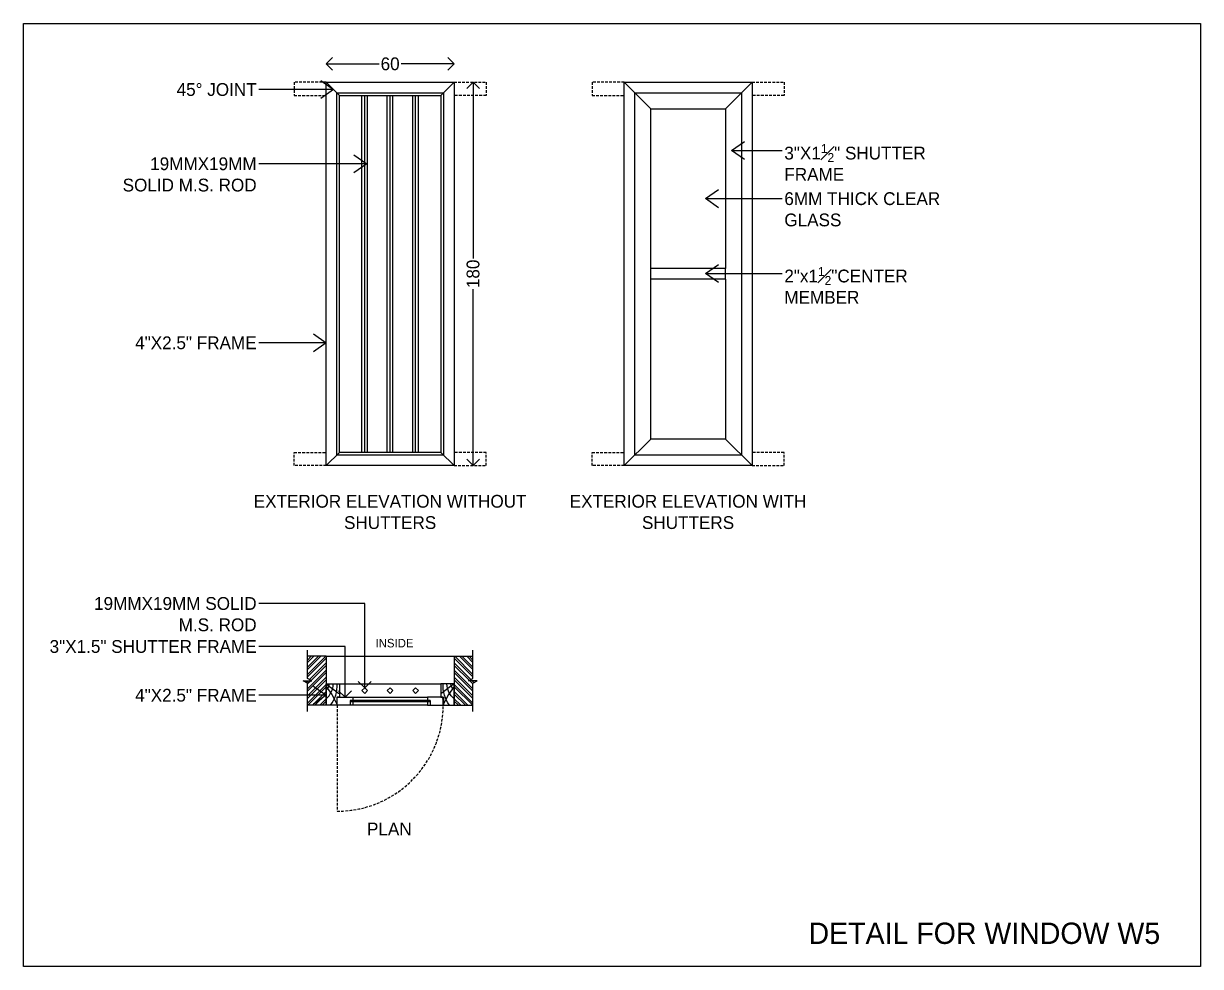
# Model space of a CAD drawing. Header units: metres. Extents: x -16 to 65907, y -5261 to 15511.
# Drawn here: x 34282 to 34834, y 9332 to 9775 of the extents above; entities that cross this region are included whole.
import ezdxf

# ---------------------------------------------------------------- set-up
doc = ezdxf.new("R2010")
doc.units = ezdxf.units.M
doc.header["$PDMODE"] = 67
doc.header["$PDSIZE"] = -5
doc.linetypes.add('DASHED', pattern=[19.049999999999997, 12.7, -6.35])
doc.layers.get('0').update_dxf_attribs({"color": 6})
for name, color, linetype in [('BC-DIMENSION', 8, 'Continuous'), ('BC-GREYCOLOR', 8, 'Continuous'), ('BC-HATCH', 8, 'Continuous'), ('BC-JOINERY', 93, 'Continuous'), ('BC-TEXT', 7, 'Continuous'), ('BC-WHITECOLOR', 7, 'Continuous')]:
    doc.layers.add(name, color=color, linetype=linetype)
doc.styles.add('BC-1IN10-2', font='FreeSans.ttf', dxfattribs={"height": 4})
doc.styles.add('BC-1IN10-3', font='FreeSans.ttf', dxfattribs={"height": 6})
doc.styles.add('BC-1IN50-1', font='FreeSans.ttf', dxfattribs={"height": 10})
doc.dimstyles.new('BC-1IN10-3', dxfattribs={"dimtxt": 6, "dimasz": 6, "dimexe": 0.18, "dimexo": 0.0625, "dimgap": 1, "dimtad": 0, "dimtoh": 1, "dimzin": 12, "dimdsep": 46, "dimtxsty": 'BC-1IN10-3', "dimblk": 'OPEN90', "dimcen": 0.09, "dimse1": 1, "dimse2": 1, "dimclrd": 256, "dimclre": 256, "dimclrt": 7, "dimadec": 0, "dimazin": 0, "dimtfac": 1, "dimtdec": 1, "dimtofl": 0, "dimtmove": 1, "dimatfit": 3, "dimldrblk": 'OPEN90', "dimfxl": 1, "dimtolj": 1, "dimtzin": 0, "dimlwd": -3, "dimarcsym": 0})
doc.dimstyles.new('BC-1IN50-1', dxfattribs={"dimtxt": 10, "dimasz": 10, "dimexe": 0.18, "dimexo": 0.0625, "dimgap": 1, "dimtad": 0, "dimdec": 1, "dimzin": 12, "dimdsep": 46, "dimtxsty": 'BC-1IN50-1', "dimblk": 'OPEN90', "dimcen": 0.09, "dimse1": 1, "dimse2": 1, "dimclrd": 8, "dimclre": 256, "dimclrt": 7, "dimadec": 0, "dimazin": 0, "dimtfac": 1, "dimtdec": 0, "dimtofl": 0, "dimtmove": 1, "dimatfit": 3, "dimfxl": 1, "dimtolj": 1, "dimtzin": 0, "dimlwd": -3, "dimarcsym": 0})

# ---------------------------------------------------------------- blocks, each defined once
blk = doc.blocks.new('BC-JN-FRAME-SIDE')
at = {"layer": 'BC-HATCH'}
for points in [[(0, -3.869422019608464), (-1.059480816205905, -2.289832439077145), (-2.662863268902584, -0.06291236589277105), (-4.236553453949455, 2.965698933638123), (-5, 4.53750064608721)], [(-0.009745613133418374, -5), (-1.623633901413996, -3.74475355355753), (-4.38501479216211, -1.844448424440998), (-5.780551371361071, -0.7458345216691669), (-6.25, -0.6604802255533286)]]:
    blk.add_lwpolyline(points, dxfattribs=at)
for centre, radius, start, end in [((10.74891818470496, -4.398558543003674), 15.93041491976079, 143.8447123978933, 182.1636755238791), ((5.97501315784757, -5.203664711301826), 9.312683969915357, 129.9111920759715, 178.7468640817607), ((2.647475653735455, -5.732592206475601), 4.29762062523463, 128.0270103061608, 170.1851666807064)]:
    blk.add_arc(centre, radius, start, end, dxfattribs=at)
at = {"layer": 'BC-JOINERY'}
for p, q in [((-6.25, -5), (-6.25, 1.25)), ((-6.25, 1.25), (-5, 1.25)), ((-5, 1.25), (-5, 5)), ((-5, 5), (0, 5)), ((0, 5), (0, -5)), ((0, -5), (-6.25, -5))]:
    blk.add_line(p, q, dxfattribs=at)
blk = doc.blocks.new('_OPEN90')
at = {"color": 0, "linetype": 'ByBlock'}
for p, q in [((0, 0), (-1, 0)), ((-0.5, 0.5), (0, 0)), ((0, 0), (-0.5, -0.5))]:
    blk.add_line(p, q, dxfattribs=at)
blk = doc.blocks.new('*D823')
at = {"layer": 'BC-DIMENSION', "lineweight": -3}
for p, q in [((34430.39472405883, 9755.613300492032), (34449.19719319463, 9755.613300492032)), ((34478.39472405883, 9755.613300492032), (34459.59225492303, 9755.613300492032))]:
    blk.add_line(p, q, dxfattribs=at)
at = {"layer": 'Defpoints', "color": 0}
for p in [(34484.39472405883, 9755.613300492032), (34424.39472405883, 9747.084167148723), (34484.39472405883, 9747.084167148723)]:
    blk.add_point(p, dxfattribs=at)
at = {"layer": 'BC-DIMENSION', "lineweight": -3, "xscale": 6, "yscale": 6, "zscale": 6, "rotation": 180}
blk.add_blockref('_OPEN90', (34424.39472405883, 9755.613300492032), dxfattribs=at)
at = {"layer": 'BC-DIMENSION', "lineweight": -3, "xscale": 6, "yscale": 6, "zscale": 6}
blk.add_blockref('_OPEN90', (34484.39472405883, 9755.613300492032), dxfattribs=at)
at = {"layer": 'BC-DIMENSION', "color": 7, "insert": (34454.39472405883, 9755.613300492032), "char_height": 6, "attachment_point": 5, "style": 'BC-1IN10-3'}
blk.add_mtext('\\A1;60', dxfattribs=at)
blk = doc.blocks.new('*D824')
at = {"layer": 'BC-DIMENSION', "lineweight": -3}
for p, q in [((34493.30594176125, 9741.084167148723), (34493.30594176125, 9664.32696550263)), ((34493.30594176125, 9573.084167148723), (34493.30594176125, 9649.841368794812))]:
    blk.add_line(p, q, dxfattribs=at)
at = {"layer": 'Defpoints', "color": 0}
for p in [(34484.39472405883, 9747.084167148723), (34484.39472405883, 9567.084167148723), (34493.30594176125, 9567.084167148723)]:
    blk.add_point(p, dxfattribs=at)
at = {"layer": 'BC-DIMENSION', "lineweight": -3, "xscale": 6, "yscale": 6, "zscale": 6}
for p, rotation in [((34493.30594176125, 9747.084167148723), 90), ((34493.30594176125, 9567.084167148723), 270)]:
    blk.add_blockref('_OPEN90', p, dxfattribs=dict(at, rotation=rotation))
at = {"layer": 'BC-DIMENSION', "color": 7, "insert": (34493.30594176125, 9657.084167148723), "char_height": 6, "attachment_point": 5, "rotation": 90, "style": 'BC-1IN10-3'}
blk.add_mtext('\\A1;180', dxfattribs=at)

msp = doc.modelspace()

# ---------------------------------------------------------------- hatches: boundary and pattern name
at = {"layer": 'BC-HATCH'}
h = msp.add_hatch(dxfattribs=at)
h.set_pattern_fill('ANSI32', color=256, scale=0.25, style=0)
h.set_pattern_definition([(45, (2524.684609986627, 43.39555726329309), (-1.683798022700466, 1.683798022700467), []), (45, (2525.807142486627, 43.39555726329309), (-1.683798022700466, 1.683798022700467), [])])
h.paths.add_polyline_path([(34424.3849784457, 9454.643352338986), (34424.3849784457, 9477.643352338986), (34415.6349784457, 9477.643352338986), (34415.6349784457, 9467.210570440518), (34417.65514812488, 9466.143352338986), (34413.61480876652, 9466.143352338986), (34415.6349784457, 9465.076134237454), (34415.6349784457, 9454.643352338986)])
h = msp.add_hatch(dxfattribs=at)
h.set_pattern_fill('ANSI32', color=256, scale=0.25, angle=180, style=0)
h.set_pattern_definition([(135, (66384.1950925179, 43.39555726329309), (1.683798022700466, 1.683798022700467), []), (135, (66383.0725600179, 43.39555726329309), (1.683798022700466, 1.683798022700467), [])])
h.paths.add_polyline_path([(34493.24472405882, 9467.210570440518), (34493.24472405882, 9477.643352338986), (34484.49472405882, 9477.643352338986), (34484.49472405882, 9454.643352338986), (34493.24472405882, 9454.643352338986), (34493.24472405882, 9465.076134237454), (34495.264893738, 9466.143352338986), (34491.22455437965, 9466.143352338986)])

# ---------------------------------------------------------------- linework, layer by layer
at = {"layer": 'BC-GREYCOLOR'}
for p, q in [((34430.64472405883, 9740.834167148723), (34424.39472405883, 9747.084167148723)), ((34478.14472405883, 9740.834167148723), (34484.39472405883, 9747.084167148723)), ((34576.63359382076, 9734.584167148723), (34564.13359382076, 9747.084167148723)), ((34611.63359382076, 9734.584167148723), (34624.13359382076, 9747.084167148723)), ((34441.12947405883, 9573.334167148727), (34441.12947405883, 9740.834167148723)), ((34442.47297694309, 9573.334167148727), (34442.47297694309, 9740.834167148723)), ((34443.81647982734, 9573.334167148727), (34443.81647982734, 9740.834167148723)), ((34453.05122117458, 9573.334167148727), (34453.05122117458, 9740.834167148723)), ((34454.39472405883, 9573.334167148727), (34454.39472405883, 9740.834167148723)), ((34455.73822694309, 9573.334167148727), (34455.73822694309, 9740.834167148723)), ((34464.97296829032, 9573.334167148727), (34464.97296829032, 9740.834167148723)), ((34466.31647117457, 9573.334167148727), (34466.31647117457, 9740.834167148723)), ((34467.65997405883, 9573.334167148727), (34467.65997405883, 9740.834167148723)), ((34576.63359382076, 9654.584167148723), (34576.63359382076, 9659.584167148723)), ((34611.63359382076, 9654.584167148723), (34611.63359382076, 9659.584167148723)), ((34576.63359382076, 9579.584167148723), (34564.13359382076, 9567.084167148723)), ((34611.63359382076, 9579.584167148723), (34624.13359382076, 9567.084167148723)), ((34430.64472405883, 9573.334167148723), (34424.39472405883, 9567.084167148723)), ((34484.39472405883, 9567.084167148723), (34478.14472405883, 9573.334167148723)), ((34424.3849784457, 9477.643352338986), (34484.49472405882, 9477.643352338986))]:
    msp.add_line(p, q, dxfattribs=at)
at = {"layer": 'BC-GREYCOLOR', "linetype": 'DASHED', "ltscale": 0.1}
msp.add_line((34429.5849784457, 9454.643352338937), (34429.5849784457, 9404.933606725806), dxfattribs=at)
for points in [[(34424.39472405883, 9747.084167148723), (34409.39472405883, 9747.084167148725), (34409.39472405883, 9740.834167148725), (34424.39472405883, 9740.834167148725)], [(34484.39472405883, 9747.084167148723), (34499.39472405883, 9747.084167148725), (34499.39472405883, 9740.834167148725), (34484.39472405883, 9740.834167148725)], [(34564.13359382076, 9747.084167148723), (34549.13359382076, 9747.084167148725), (34549.13359382076, 9740.834167148725), (34564.13359382076, 9740.834167148725)], [(34624.13359382076, 9747.084167148723), (34639.13359382076, 9747.084167148725), (34639.13359382076, 9740.834167148725), (34624.13359382076, 9740.834167148725)], [(34424.39472405883, 9567.084167148723), (34409.39472405883, 9567.084167148721), (34409.39472405883, 9573.334167148721), (34424.39472405883, 9573.334167148721)], [(34484.39472405883, 9567.084167148723), (34499.39472405883, 9567.084167148721), (34499.39472405883, 9573.334167148721), (34484.39472405883, 9573.334167148721)], [(34564.13359382076, 9567.084167148723), (34549.13359382076, 9567.084167148721), (34549.13359382076, 9573.334167148721), (34564.13359382076, 9573.334167148721)], [(34624.13359382076, 9567.084167148723), (34639.13359382076, 9567.084167148721), (34639.13359382076, 9573.334167148721), (34624.13359382076, 9573.334167148721)]]:
    msp.add_lwpolyline(points, dxfattribs=at)
at = {"layer": 'BC-GREYCOLOR'}
msp.add_lwpolyline([(34429.39472405883, 9572.084167148723), (34429.39472405883, 9742.084167148723), (34479.39472405883, 9742.084167148723), (34479.39472405883, 9572.084167148723)], close=True, dxfattribs=at)
at = {"layer": 'BC-GREYCOLOR', "linetype": 'DASHED', "ltscale": 0.1}
msp.add_arc((34429.5849784457, 9454.643352338937), 49.70974561313051, 270, 4.326384772665015, dxfattribs=at)
at = {"layer": 'BC-JOINERY'}
for p, q in [((34435.6349784457, 9456.818352338936), (34435.6349784457, 9456.218352338938)), ((34435.6349784457, 9456.218352338938), (34435.6349784457, 9454.643352338937)), ((34435.8849784457, 9456.218352338938), (34435.8849784457, 9456.818352338936)), ((34472.99472405884, 9456.218352338938), (34472.99472405884, 9456.818352338936)), ((34473.24472405884, 9456.818352338936), (34473.24472405884, 9456.218352338938)), ((34473.24472405884, 9456.218352338938), (34473.24472405884, 9454.643352338937))]:
    msp.add_line(p, q, dxfattribs=at)
for points in [[(34436.8849784457, 9456.218352338938), (34436.8849784457, 9454.643352338937), (34429.5849784457, 9454.643352338937), (34429.5849784457, 9458.393352338937), (34436.8849784457, 9458.393352338937), (34436.8849784457, 9456.818352338936)], [(34471.99472405884, 9456.218352338938), (34471.99472405884, 9454.643352338937), (34479.29472405883, 9454.643352338937), (34479.29472405883, 9458.393352338937), (34471.99472405884, 9458.393352338937), (34471.99472405884, 9456.818352338936)]]:
    msp.add_lwpolyline(points, dxfattribs=at)
at = {"layer": 'BC-WHITECOLOR'}
for p, q in [((34611.63359382076, 9659.584167148723), (34576.63359382076, 9659.584167148723)), ((34611.63359382076, 9654.584167148723), (34576.63359382076, 9654.584167148723)), ((34415.6349784457, 9467.210570440518), (34415.6349784457, 9480.518352338986)), ((34493.24472405882, 9467.210570440518), (34493.24472405882, 9480.518352338986)), ((34424.3849784457, 9477.643352338986), (34415.6349784457, 9477.643352338986)), ((34424.3849784457, 9477.643352338986), (34424.3849784457, 9454.643352338986)), ((34484.49472405882, 9477.643352338986), (34484.49472405882, 9454.643352338986)), ((34484.49472405882, 9477.643352338986), (34493.24472405882, 9477.643352338986)), ((34417.65514812488, 9466.143352338986), (34415.6349784457, 9467.210570440518)), ((34424.3849784457, 9468.643352338986), (34424.3849784457, 9463.643352338986)), ((34491.22455437965, 9466.143352338986), (34493.24472405882, 9467.210570440518)), ((34413.61480876652, 9466.143352338986), (34417.65514812488, 9466.143352338986)), ((34415.6349784457, 9465.076134237454), (34413.61480876652, 9466.143352338986)), ((34415.6349784457, 9451.768352338986), (34415.6349784457, 9465.076134237454)), ((34430.7349784457, 9464.643352338986), (34478.14472405883, 9464.643352338937)), ((34495.264893738, 9466.143352338986), (34491.22455437965, 9466.143352338986)), ((34493.24472405882, 9465.076134237454), (34495.264893738, 9466.143352338986)), ((34493.24472405882, 9451.768352338986), (34493.24472405882, 9465.076134237454)), ((34473.24472405884, 9456.818352338936), (34435.6349784457, 9456.818352338936)), ((34473.24472405884, 9456.218352338938), (34435.6349784457, 9456.218352338938)), ((34436.8849784457, 9458.393352338937), (34471.99472405884, 9458.393352338937)), ((34424.3849784457, 9454.643352338986), (34415.6349784457, 9454.643352338986)), ((34471.99472405884, 9454.643352338937), (34436.8849784457, 9454.643352338937)), ((34484.49472405882, 9454.643352338986), (34493.24472405882, 9454.643352338986))]:
    msp.add_line(p, q, dxfattribs=at)
for points in [[(34424.39472405883, 9567.084167148723), (34424.39472405883, 9747.084167148723), (34484.39472405883, 9747.084167148723), (34484.39472405883, 9567.084167148723)], [(34564.13359382076, 9567.084167148723), (34564.13359382076, 9747.084167148723), (34624.13359382076, 9747.084167148723), (34624.13359382076, 9567.084167148723)], [(34430.64472405883, 9573.334167148723), (34430.64472405883, 9740.834167148723), (34478.14472405883, 9740.834167148723), (34478.14472405883, 9573.334167148723)], [(34569.13359382076, 9572.084167148723), (34569.13359382076, 9742.084167148723), (34619.13359382076, 9742.084167148723), (34619.13359382076, 9572.084167148723)], [(34442.47297694309, 9460.174849454732), (34441.12947405883, 9461.518352338986), (34442.47297694309, 9462.86185522324), (34443.81647982735, 9461.518352338986)], [(34454.39472405883, 9460.174849454732), (34453.05122117457, 9461.518352338986), (34454.39472405883, 9462.86185522324), (34455.73822694309, 9461.518352338986)], [(34466.31647117457, 9460.174849454732), (34464.97296829031, 9461.518352338986), (34466.31647117457, 9462.86185522324), (34467.65997405883, 9461.518352338986)]]:
    msp.add_lwpolyline(points, close=True, dxfattribs=at)
for points in [[(34576.63359382076, 9659.584167148723), (34576.63359382076, 9734.584167148723), (34611.63359382076, 9734.584167148723), (34611.63359382076, 9659.584167148723)], [(34611.63359382076, 9654.584167148723), (34611.63359382076, 9579.584167148723), (34576.63359382076, 9579.584167148723), (34576.63359382076, 9654.584167148723)]]:
    msp.add_lwpolyline(points, dxfattribs=at)
at = {"layer": 'Defpoints'}
msp.add_lwpolyline([(34282.4582542495, 9332.064593277904), (34282.4582542495, 9774.564593277904), (34834.4582542495, 9774.564593277904), (34834.4582542495, 9332.064593277904)], close=True, dxfattribs=at)

# ---------------------------------------------------------------- block references
at = {"layer": 'BC-JOINERY', "rotation": 180}
msp.add_blockref('BC-JN-FRAME-SIDE', (34424.3849784457, 9459.643352338986), dxfattribs=at)
at = {"layer": 'BC-JOINERY', "xscale": -1, "rotation": 180}
msp.add_blockref('BC-JN-FRAME-SIDE', (34484.39472405883, 9459.643352338937), dxfattribs=at)

# ---------------------------------------------------------------- texts
at = {"layer": 'BC-TEXT', "color": 7, "char_height": 6, "style": 'BC-1IN10-3'}
for s, insert, width, attachment_point in [('{45%%d JOINT}', (34391.79259115701, 9746.594833127232), 75.06400533794658, 3), ('{\\A1;3"X1\\H1x;{\\H0.7x;\\S1#2;}" SHUTTER FRAME}', (34639.28560519842, 9717.962621046408), 89.47914169260312, 1), ('{19MMX19MM SOLID M.S. ROD}', (34391.79259115701, 9711.75939624293), 75.06400533794658, 3), ('{\\A1;\\H1x;6MM THICK CLEAR GLASS}', (34639.28560519842, 9695.388785417223), 73.45352603541548, 1), ('{\\A1;2"x1{\\H0.7x;\\S1#2;}"CENTER MEMBER}', (34639.28560519842, 9660.280377819132), 73.45352603541687, 1), ('{4"X2.5" FRAME}', (34391.78284554388, 9627.736529636259), 75.06400533794506, 3), ('{19MMX19MM SOLID M.S. ROD}', (34391.78284554388, 9505.406096203107), 87.97629120432107, 3), ('{3"X1.5" SHUTTER FRAME}', (34391.78284554388, 9485.230077767234), 91.9863689571509, 3), ('{4"X2.5" FRAME}', (34391.78284554388, 9462.349816157644), 75.06400533794506, 3)]:
    msp.add_mtext(s, dxfattribs=dict(at, insert=insert, width=width, attachment_point=attachment_point))
at = {"layer": 'BC-TEXT', "attachment_point": 5}
for s, insert, char_height, width, style in [('{\\pxqc;EXTERIOR ELEVATION WITHOUT SHUTTERS}', (34454.39472405883, 9545.322757480484), 6, 129.7426422676581, 'BC-1IN10-3'), ('{\\pxqc;EXTERIOR ELEVATION WITH SHUTTERS}', (34594.13359382076, 9545.322757480484), 6, 129.7426422676581, 'BC-1IN10-3'), ('{\\pxqc;INSIDE}', (34456.45252783589, 9483.773197617438), 4, 165.1673061658112, 'BC-1IN10-2'), ('{\\pxqc;PLAN}', (34454.03214406195, 9396.5651966403), 6, 165.1673061658112, 'BC-1IN10-3'), ('{\\pxqc;DETAIL FOR WINDOW W5}', (34733.1033127338, 9347.57562445121), 10, 258.4954414847816, 'BC-1IN10-3')]:
    msp.add_mtext(s, dxfattribs=dict(at, insert=insert, char_height=char_height, width=width, style=style))

# ---------------------------------------------------------------- dimensions: what is measured, and where the dimension line sits
at = {"layer": 'BC-DIMENSION'}
dim = msp.add_linear_dim(base=(34484.39472405883, 9755.613300492032), p1=(34424.39472405883, 9747.084167148723), p2=(34484.39472405883, 9747.084167148723), dimstyle='BC-1IN10-3', override={"dimlfac": 1}, dxfattribs=at)
dim.commit()
dim.dimension.update_dxf_attribs({"geometry": '*D823', "text_midpoint": (34454.39472405883, 9755.613300492032)})
dim = msp.add_linear_dim(base=(34493.30594176125, 9567.084167148723), p1=(34484.39472405883, 9747.084167148723), p2=(34484.39472405883, 9567.084167148723), angle=90, dimstyle='BC-1IN10-3', override={"dimlfac": 1}, dxfattribs=at)
dim.commit()
dim.dimension.update_dxf_attribs({"geometry": '*D824', "text_midpoint": (34493.30594176125, 9657.084167148723)})

# ---------------------------------------------------------------- leaders
at = {"layer": 'BC-TEXT', "annotation_type": 0, "has_hookline": 1}
for points, dimstyle, override, hookline_direction, text_width in [([(34427.88405808032, 9743.594833127232), (34392.79259115701, 9743.594833127232)], 'BC-1IN50-1', {"dimtxt": 6, "dimasz": 6, "dimtad": 0, "dimtoh": 1, "dimdec": 2, "dimtxsty": 'BC-1IN10-3', "dimclrd": 256, "dimtdec": 1, "dimldrblk": 'OPEN90'}, 1, 40.0164609053498), ([(34614.52582708598, 9714.962621046408), (34638.28560519842, 9714.962621046408)], 'BC-1IN50-1', {"dimtxt": 6, "dimasz": 6, "dimtad": 0, "dimtoh": 1, "dimdec": 2, "dimtxsty": 'BC-1IN10-3', "dimclrd": 256, "dimtdec": 1, "dimldrblk": 'OPEN90'}, 0, 66.09876543209877), ([(34443.39512405883, 9708.75939624293), (34392.79259115701, 9708.75939624293)], 'BC-1IN50-1', {"dimtxt": 6, "dimasz": 6, "dimtad": 0, "dimtoh": 1, "dimdec": 2, "dimtxsty": 'BC-1IN10-3', "dimclrd": 256, "dimtdec": 1, "dimldrblk": 'OPEN90'}, 1, 62.60082304526748), ([(34602.37636144159, 9692.38878541722), (34638.28560519842, 9692.388785417223)], 'BC-1IN50-1', {"dimtxt": 6, "dimasz": 6, "dimtad": 0, "dimtoh": 1, "dimdec": 2, "dimtxsty": 'BC-1IN10-3', "dimclrd": 256, "dimtdec": 1, "dimldrblk": 'OPEN90'}, 0, 55.73662551440329), ([(34602.37636144159, 9657.28037781913), (34638.28560519842, 9657.280377819132)], 'BC-1IN50-1', {"dimtxt": 6, "dimasz": 6, "dimtad": 0, "dimtoh": 1, "dimdec": 2, "dimtxsty": 'BC-1IN10-3', "dimclrd": 256, "dimtdec": 1, "dimldrblk": 'OPEN90'}, 0, 57.03703703703704), ([(34424.3849784457, 9624.736529636259), (34392.78284554388, 9624.736529636259)], 'BC-1IN50-1', {"dimtxt": 6, "dimasz": 6, "dimtad": 0, "dimtoh": 1, "dimdec": 2, "dimtxsty": 'BC-1IN10-3', "dimclrd": 256, "dimtdec": 1, "dimldrblk": 'OPEN90'}, 1, 56.67489711934157), ([(34442.47297694309, 9462.86185522324), (34442.47297694309, 9502.406096203107), (34392.78284554388, 9502.406096203107)], 'BC-1IN10-3', {"dimtad": 0}, 1, 77.06172839506173), ([(34433.2349784457, 9458.393352338937), (34433.2349784457, 9482.230077767234), (34392.78284554388, 9482.230077767234)], 'BC-1IN10-3', {"dimtad": 0}, 1, 66.91358024691358), ([(34424.3849784457, 9459.349816157644), (34392.78284554388, 9459.349816157644)], 'BC-1IN50-1', {"dimtxt": 6, "dimasz": 6, "dimtad": 0, "dimtoh": 1, "dimdec": 2, "dimtxsty": 'BC-1IN10-3', "dimclrd": 256, "dimtdec": 1, "dimldrblk": 'OPEN90'}, 1, 56.67489711934157)]:
    msp.add_leader(points, dimstyle=dimstyle, override=override, dxfattribs=dict(at, hookline_direction=hookline_direction, text_width=text_width))

doc.saveas('drawing.dxf')
